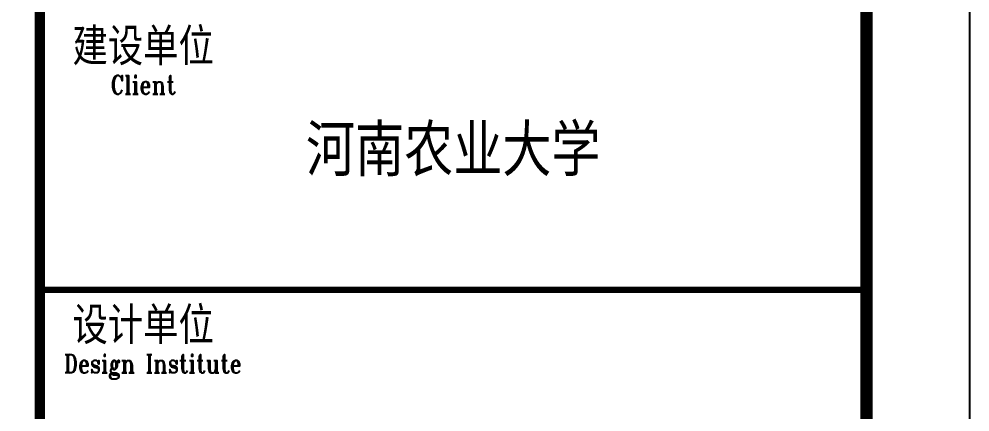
# Model space of a CAD drawing. Extents: x 913510 to 997610, y -270398 to 254224.
# Drawn here: x 988408 to 997610, y -162926 to -159120 of the extents above; entities that cross this region are included whole.
import ezdxf
from ezdxf.enums import TextEntityAlignment as Align

# ---------------------------------------------------------------- set-up
doc = ezdxf.new("R2010")
doc.units = 0
doc.header["$LTSCALE"] = 1000
doc.header["$MEASUREMENT"] = 0
doc.layers.add('图框', color=139, linetype='Continuous')
doc.styles.add('TKZ1_tjhts.shx', font='tjromant.shx', dxfattribs={"bigfont": 'tjhts.shx'})
doc.styles.add('TKZ2_tjkts.shx', font='tjromant.shx', dxfattribs={"bigfont": 'tjkts.shx'})

# ---------------------------------------------------------------- blocks, each defined once
blk = doc.blocks.new('TJAD_TK_A1')
at = {"color": 0, "const_width": 1}
blk.add_lwpolyline([(1251.379, 940.449), (1251.379, 366.449)], dxfattribs=at)
at = {"layer": '图框', "color": 0}
blk.add_line((1341.379, 356.449), (1341.379, 950.449), dxfattribs=at)
at = {"layer": '图框', "color": 0, "const_width": 1.2}
blk.add_lwpolyline([(1331.379, 940.449), (525.379, 940.449), (525.379, 366.449), (1331.379, 366.449)], close=True, dxfattribs=at)
at = {"layer": '图框', "color": 0, "const_width": 0.6}
blk.add_lwpolyline([(1251.379, 740.449), (1331.379, 740.449)], dxfattribs=at)
at = {"color": 0, "style": 'TKZ2_tjkts.shx'}
for s, p in [('建设单位', (1261.379, 763.997)), ('设计单位', (1261.379, 736.997))]:
    blk.add_text(s, height=3.6, dxfattribs=at).set_placement(p, align=Align.MIDDLE_CENTER)
at = {"color": 0, "style": 'TKZ2_tjkts.shx', "width": 0.8}
for s, p in [('Client', (1261.379, 760.297)), ('Design Institute', (1262.311, 733.297))]:
    blk.add_text(s, height=1.8, dxfattribs=at).set_placement(p, align=Align.MIDDLE_CENTER)
at = {"layer": '图框', "color": 0, "style": 'TKZ1_tjhts.shx'}
blk.add_text('河南农业大学', height=5, dxfattribs=at).set_placement((1291.379, 753.949), align=Align.MIDDLE_CENTER)

msp = doc.modelspace()

# ---------------------------------------------------------------- block references
at = {"layer": '图框', "xscale": 100, "yscale": 100, "zscale": 100}
msp.add_blockref('TJAD_TK_A1', (863471.9, -235787.8), dxfattribs=at)

doc.saveas('drawing.dxf')
